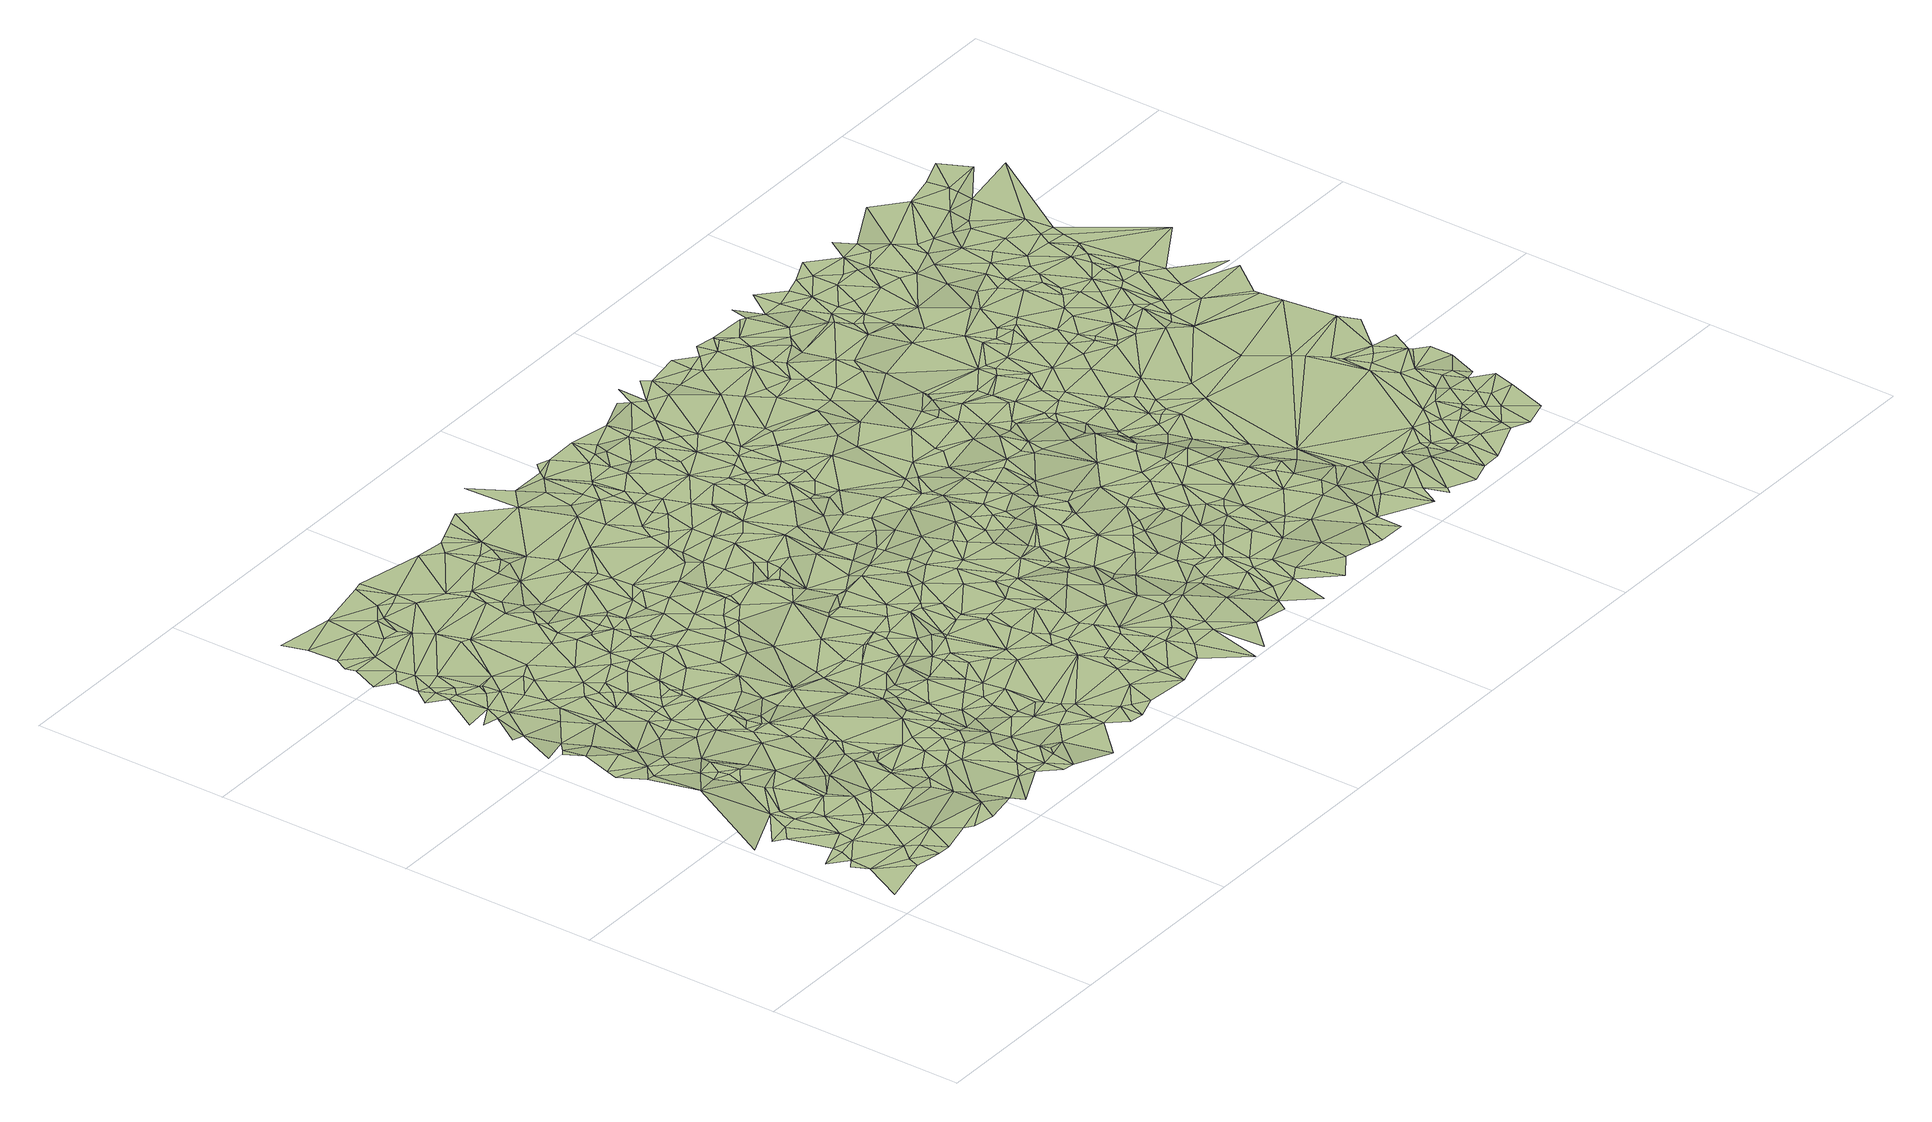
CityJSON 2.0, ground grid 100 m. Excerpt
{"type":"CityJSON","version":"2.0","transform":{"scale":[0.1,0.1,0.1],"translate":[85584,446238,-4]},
"CityObjects":{
"terrain1":{"type":"TINRelief","geometry":[{"type":"CompositeSurface","lod":"2","boundaries":[[[0,1,2]],[[1,3,4]],[[5,3,6]],[[5,6,7]],[[0,8,1]],[[9,3,1]],[[10,6,3]],[[9,1,8]],[[11,12,13]],[[10,7,6]],[[14,12,7]],[[15,8,0]],[[9,10,3]],[[10,14,7]],[[13,12,14]],[[11,13,16]],[[17,18,16]],[[19,8,15]],[[19,9,8]],[[20,13,14]],[[20,16,13]],[[10,21,14]],[[22,19,15]],[[9,23,10]],[[20,14,24]],[[25,16,20]],[[19,26,9]],[[23,21,10]],[[21,24,14]],[[25,20,27]],[[22,26,19]],[[27,20,24]],[[26,23,9]],[[28,16,25]],[[29,24,21]],[[30,17,16]],[[17,31,32]],[[23,33,21]],[[34,26,22]],[[35,25,27]],[[36,37,38]],[[36,32,37]],[[29,21,33]],[[35,27,24]],[[28,30,16]],[[39,31,17]],[[31,37,32]],[[26,40,23]],[[41,28,25]],[[42,17,30]],[[41,25,35]],[[29,43,24]],[[40,33,23]],[[39,17,42]],[[44,38,45]],[[45,38,37]],[[46,44,47]],[[35,24,43]],[[48,37,31]],[[29,33,43]],[[39,48,31]],[[49,50,51]],[[52,42,30]],[[53,39,42]],[[54,47,44]],[[53,42,52]],[[40,55,33]],[[34,56,26]],[[54,44,45]],[[48,57,37]],[[35,43,58]],[[54,50,47]],[[41,35,59]],[[60,45,37]],[[61,30,28]],[[62,52,30]],[[55,43,33]],[[41,61,28]],[[59,35,58]],[[60,37,57]],[[63,56,34]],[[64,39,53]],[[26,65,40]],[[62,53,52]],[[66,51,67]],[[39,68,48]],[[60,54,45]],[[62,30,61]],[[41,59,61]],[[68,57,48]],[[64,53,62]],[[64,68,39]],[[69,58,43]],[[63,70,56]],[[71,51,50]],[[72,59,58]],[[40,73,55]],[[74,50,54]],[[56,65,26]],[[64,62,75]],[[76,67,77]],[[69,43,55]],[[51,78,67]],[[62,61,75]],[[79,60,57]],[[69,72,58]],[[74,54,60]],[[64,75,68]],[[80,77,81]],[[71,78,51]],[[40,82,73]],[[74,71,50]],[[67,78,77]],[[68,83,57]],[[40,65,82]],[[84,61,59]],[[85,81,86]],[[70,87,56]],[[88,85,86]],[[84,59,72]],[[79,57,83]],[[89,74,60]],[[55,73,90]],[[77,91,81]],[[92,75,61]],[[92,68,75]],[[93,60,79]],[[69,55,94]],[[86,81,91]],[[84,72,69]],[[89,60,93]],[[95,78,71]],[[88,86,96]],[[97,77,78]],[[56,98,65]],[[99,91,77]],[[74,95,71]],[[94,55,90]],[[56,87,98]],[[82,100,73]],[[101,86,91]],[[92,61,84]],[[102,103,104]],[[105,83,68]],[[101,96,86]],[[79,83,106]],[[73,100,90]],[[89,95,74]],[[88,107,103]],[[108,102,104]],[[88,96,107]],[[82,65,100]],[[97,99,77]],[[109,78,95]],[[92,105,68]],[[93,79,106]],[[84,69,110]],[[111,97,78]],[[109,111,78]],[[101,91,112]],[[99,112,91]],[[69,94,110]],[[106,83,113]],[[114,96,101]],[[107,104,103]],[[115,90,116]],[[65,98,117]],[[114,107,96]],[[90,118,116]],[[89,93,119]],[[100,118,90]],[[105,113,83]],[[94,90,115]],[[120,108,121]],[[89,122,95]],[[97,123,99]],[[124,93,106]],[[65,117,100]],[[124,106,113]],[[99,123,112]],[[114,101,112]],[[125,98,87]],[[120,121,126]],[[125,87,127]],[[108,104,121]],[[92,84,128]],[[122,109,95]],[[89,119,122]],[[129,105,92]],[[130,93,124]],[[94,115,131]],[[130,119,93]],[[100,117,118]],[[84,110,132]],[[105,133,113]],[[97,134,123]],[[94,131,110]],[[134,112,123]],[[124,113,133]],[[114,112,134]],[[109,135,111]],[[129,92,128]],[[136,97,111]],[[129,137,105]],[[128,84,138]],[[115,116,139]],[[116,118,140]],[[115,141,131]],[[142,117,98]],[[84,132,138]],[[125,142,98]],[[143,130,124]],[[110,131,144]],[[136,134,97]],[[145,125,127]],[[119,146,122]],[[137,147,105]],[[132,110,144]],[[148,149,126]],[[150,109,122]],[[105,147,133]],[[129,151,137]],[[135,136,111]],[[115,139,141]],[[152,119,130]],[[117,140,118]],[[129,128,153]],[[150,135,109]],[[148,126,121]],[[139,116,140]],[[154,104,107]],[[155,146,119]],[[131,141,139]],[[129,153,151]],[[151,156,137]],[[132,144,138]],[[152,130,143]],[[124,133,157]],[[128,138,158]],[[159,160,149]],[[161,107,114]],[[152,155,119]],[[137,156,147]],[[144,131,139]],[[143,124,157]],[[153,128,158]],[[150,122,146]],[[154,121,104]],[[162,114,134]],[[142,163,117]],[[164,152,143]],[[145,165,125]],[[166,134,136]],[[163,140,117]],[[151,167,156]],[[157,133,147]],[[151,153,167]],[[125,168,142]],[[156,169,147]],[[155,170,146]],[[166,136,135]],[[125,165,168]],[[138,144,171]],[[156,167,169]],[[150,146,170]],[[164,143,172]],[[152,170,155]],[[173,148,121]],[[158,138,171]],[[148,159,149]],[[157,147,169]],[[143,157,172]],[[153,158,171]],[[174,139,140]],[[150,175,135]],[[145,176,165]],[[154,173,121]],[[175,166,135]],[[165,176,168]],[[145,177,176]],[[142,178,163]],[[154,107,161]],[[164,179,152]],[[163,180,140]],[[153,181,167]],[[166,182,134]],[[164,172,183]],[[144,139,184]],[[142,168,185]],[[162,161,114]],[[174,140,180]],[[152,186,170]],[[172,157,187]],[[167,188,169]],[[164,183,179]],[[150,170,189]],[[142,185,178]],[[182,162,134]],[[190,176,177]],[[176,191,168]],[[183,172,187]],[[153,171,192]],[[157,169,193]],[[171,144,184]],[[163,178,180]],[[184,139,174]],[[152,179,186]],[[153,192,181]],[[173,194,148]],[[168,191,185]],[[150,189,175]],[[183,187,179]],[[195,173,154]],[[190,196,176]],[[167,181,188]],[[194,159,148]],[[174,180,197]],[[195,194,173]],[[169,188,193]],[[170,186,189]],[[176,198,191]],[[175,199,166]],[[196,198,176]],[[178,200,180]],[[187,157,201]],[[184,174,197]],[[182,161,162]],[[197,180,200]],[[166,199,182]],[[195,154,202]],[[179,187,203]],[[204,185,191]],[[178,185,205]],[[157,193,201]],[[195,202,194]],[[190,206,196]],[[179,207,186]],[[196,208,198]],[[204,191,198]],[[178,205,200]],[[189,209,175]],[[210,159,194]],[[189,186,207]],[[192,171,211]],[[192,212,181]],[[204,205,185]],[[197,200,213]],[[184,197,213]],[[212,188,181]],[[196,206,208]],[[187,201,203]],[[190,214,206]],[[201,193,188]],[[171,184,215]],[[213,200,216]],[[208,206,198]],[[205,216,200]],[[210,194,202]],[[217,154,161]],[[175,218,199]],[[209,218,175]],[[184,213,219]],[[189,207,209]],[[217,202,154]],[[179,220,207]],[[179,203,220]],[[221,213,216]],[[201,188,222]],[[171,215,211]],[[212,222,188]],[[192,211,212]],[[219,213,221]],[[210,223,159]],[[205,224,216]],[[184,219,215]],[[182,225,161]],[[226,204,198]],[[199,227,182]],[[228,210,202]],[[204,229,205]],[[226,198,206]],[[221,216,230]],[[203,201,231]],[[209,207,232]],[[230,216,224]],[[233,219,221]],[[217,228,202]],[[199,218,234]],[[205,229,224]],[[207,220,232]],[[235,215,219]],[[209,236,218]],[[182,227,237]],[[235,219,233]],[[199,234,227]],[[212,238,222]],[[233,221,230]],[[239,206,214]],[[212,211,238]],[[240,210,228]],[[241,220,203]],[[242,229,204]],[[241,203,231]],[[217,161,243]],[[242,204,226]],[[201,222,244]],[[245,211,215]],[[182,237,225]],[[218,246,234]],[[209,232,247]],[[240,223,210]],[[218,236,246]],[[231,201,244]],[[235,248,215]],[[209,249,236]],[[217,240,228]],[[238,211,245]],[[230,224,250]],[[245,215,248]],[[227,234,251]],[[243,161,225]],[[239,226,206]],[[222,238,252]],[[241,232,220]],[[235,233,253]],[[229,250,224]],[[209,247,249]],[[235,253,248]],[[233,230,254]],[[240,255,223]],[[241,256,232]],[[249,246,236]],[[242,257,229]],[[256,247,232]],[[234,258,251]],[[246,258,234]],[[227,251,259]],[[217,260,240]],[[257,250,229]],[[237,227,259]],[[230,250,261]],[[248,253,262]],[[241,231,263]],[[264,222,252]],[[245,248,265]],[[253,233,266]],[[242,226,267]],[[249,268,246]],[[269,247,256]],[[230,261,254]],[[244,222,264]],[[231,244,263]],[[238,245,270]],[[217,243,260]],[[271,226,239]],[[247,272,249]],[[269,272,247]],[[268,258,246]],[[242,273,257]],[[266,233,254]],[[265,248,262]],[[237,274,225]],[[271,267,226]],[[275,259,251]],[[237,259,276]],[[238,277,252]],[[253,266,262]],[[241,278,256]],[[237,276,274]],[[275,251,258]],[[257,279,250]],[[269,256,278]],[[280,268,249]],[[281,242,267]],[[245,265,270]],[[272,282,249]],[[283,273,242]],[[281,283,242]],[[279,261,250]],[[243,225,284]],[[241,263,278]],[[225,274,284]],[[280,258,268]],[[260,243,284]],[[273,279,257]],[[238,270,277]],[[285,276,259]],[[282,280,249]],[[285,259,275]],[[271,286,267]],[[240,287,255]],[[288,254,261]],[[289,263,244]],[[271,239,290]],[[269,291,272]],[[292,265,262]],[[292,262,266]],[[293,290,239]],[[260,287,240]],[[281,267,286]],[[289,244,264]],[[294,266,254]],[[280,295,258]],[[283,279,273]],[[288,261,279]],[[269,278,291]],[[271,290,286]],[[272,291,282]],[[282,295,280]],[[294,254,288]],[[296,266,294]],[[296,292,266]],[[277,297,252]],[[264,252,297]],[[298,274,276]],[[293,299,290]],[[263,300,278]],[[284,274,298]],[[289,300,263]],[[298,276,285]],[[301,270,265]],[[260,284,302]],[[275,258,303]],[[301,265,292]],[[304,290,299]],[[305,277,270]],[[282,306,295]],[[285,275,303]],[[295,303,258]],[[289,264,307]],[[282,291,308]],[[309,296,294]],[[300,310,278]],[[296,311,292]],[[291,278,310]],[[289,307,300]],[[312,294,288]],[[282,308,306]],[[313,304,299]],[[314,279,283]],[[315,284,298]],[[316,270,301]],[[317,286,290]],[[318,301,292]],[[305,297,277]],[[314,288,279]],[[316,305,270]],[[260,319,287]],[[309,311,296]],[[302,284,315]],[[318,292,311]],[[260,302,319]],[[320,283,281]],[[300,321,310]],[[309,294,312]],[[300,307,321]],[[304,317,290]],[[320,281,286]],[[295,306,303]],[[298,285,322]],[[291,323,308]],[[312,288,324]],[[291,310,323]],[[313,317,304]],[[285,303,322]],[[308,325,306]],[[326,264,297]],[[327,316,301]],[[326,307,264]],[[314,324,288]],[[315,298,328]],[[329,311,309]],[[329,309,312]],[[330,301,318]],[[331,297,305]],[[307,332,321]],[[308,323,325]],[[316,331,305]],[[317,333,286]],[[330,318,311]],[[321,334,310]],[[302,315,335]],[[329,312,324]],[[314,283,320]],[[330,327,301]],[[306,336,303]],[[325,337,306]],[[327,331,316]],[[335,315,328]],[[310,338,323]],[[302,339,319]],[[319,340,287]],[[329,341,311]],[[306,337,336]],[[328,298,342]],[[302,335,339]],[[343,297,331]],[[321,332,334]],[[344,317,313]],[[333,320,286]],[[310,334,338]],[[298,322,345]],[[330,311,346]],[[326,332,307]],[[347,329,324]],[[322,303,348]],[[349,331,327]],[[348,303,336]],[[346,311,341]],[[325,323,350]],[[342,298,345]],[[349,327,330]],[[347,324,314]],[[326,297,343]],[[335,328,342]],[[335,351,339]],[[339,352,319]],[[325,350,337]],[[347,341,329]],[[353,334,332]],[[338,350,323]],[[319,352,340]],[[335,342,351]],[[339,351,352]],[[317,354,333]],[[349,355,331]],[[356,338,334]],[[344,354,317]],[[356,334,353]],[[343,331,355]],[[357,341,347]],[[358,346,341]],[[347,314,359]],[[356,350,338]],[[351,342,352]],[[340,352,360]],[[361,353,332]],[[358,341,357]],[[326,343,362]],[[363,349,330]],[[322,348,364]],[[363,330,346]],[[364,348,336]],[[314,320,359]],[[326,361,332]],[[362,343,365]],[[322,364,345]],[[361,356,353]],[[366,337,350]],[[365,343,355]],[[354,367,333]],[[368,320,333]],[[363,346,358]],[[344,369,354]],[[370,336,337]],[[363,355,349]],[[368,333,367]],[[352,371,360]],[[372,358,357]],[[357,347,373]],[[326,362,374]],[[347,359,375]],[[356,376,350]],[[374,362,365]],[[377,320,368]],[[378,361,326]],[[365,355,379]],[[359,320,380]],[[381,367,354]],[[382,369,344]],[[369,381,354]],[[383,356,361]],[[377,368,367]],[[384,347,375]],[[385,363,358]],[[378,326,386]],[[363,379,355]],[[384,373,347]],[[385,358,372]],[[372,357,373]],[[377,380,320]],[[352,387,371]],[[366,370,337]],[[370,364,336]],[[386,326,374]],[[388,352,342]],[[389,342,345]],[[376,366,350]],[[383,376,356]],[[381,377,367]],[[375,359,390]],[[359,380,390]],[[391,365,379]],[[378,392,361]],[[391,374,365]],[[393,361,392]],[[378,386,392]],[[363,394,379]],[[372,373,395]],[[389,345,364]],[[385,394,363]],[[369,396,381]],[[397,386,374]],[[393,398,361]],[[383,361,398]],[[385,372,399]],[[382,396,369]],[[372,395,399]],[[388,387,352]],[[397,374,391]],[[381,400,377]],[[384,401,373]],[[377,402,380]],[[376,403,366]],[[404,390,380]],[[395,373,401]],[[405,393,392]],[[405,392,386]],[[385,399,394]],[[406,384,375]],[[406,375,390]],[[403,370,366]],[[391,379,407]],[[394,408,379]],[[389,388,342]],[[409,386,397]],[[400,402,377]],[[410,364,370]],[[405,411,393]],[[393,411,398]],[[412,400,381]],[[404,380,402]],[[406,401,384]],[[412,381,396]],[[397,391,407]],[[413,376,383]],[[382,414,396]],[[382,415,414]],[[416,395,401]],[[405,386,417]],[[418,364,410]],[[419,390,404]],[[407,379,408]],[[399,420,394]],[[413,383,398]],[[421,403,376]],[[422,399,395]],[[389,364,418]],[[406,390,419]],[[409,397,407]],[[423,402,400]],[[412,423,400]],[[394,420,408]],[[405,417,411]],[[424,386,409]],[[403,425,370]],[[411,413,398]],[[406,416,401]],[[410,370,426]],[[412,396,427]],[[424,417,386]],[[422,395,416]],[[414,428,396]],[[413,421,376]],[[412,427,423]],[[414,415,429]],[[422,420,399]],[[430,418,410]],[[431,404,402]],[[430,410,426]],[[396,428,427]],[[425,426,370]],[[409,407,432]],[[431,402,423]],[[421,425,403]],[[407,408,433]],[[431,419,404]],[[434,406,419]],[[408,420,433]],[[414,429,428]],[[434,416,406]],[[435,388,389]],[[407,433,432]],[[417,436,411]],[[427,437,423]],[[438,409,432]],[[411,436,413]],[[438,424,409]],[[388,439,440]],[[441,389,418]],[[434,442,416]],[[443,421,413]],[[427,428,437]],[[444,418,430]],[[445,430,426]],[[422,416,446]],[[435,447,388]],[[448,433,420]],[[434,419,449]],[[447,439,388]],[[429,450,428]],[[446,416,442]],[[422,451,420]],[[445,426,425]],[[424,436,417]],[[435,389,441]],[[431,423,452]],[[423,437,453]],[[449,419,431]],[[429,454,455]],[[437,428,450]],[[456,432,433]],[[438,457,424]],[[436,443,413]],[[458,430,445]],[[441,418,444]],[[451,448,420]],[[434,459,442]],[[423,453,452]],[[458,444,430]],[[460,438,432]],[[422,446,451]],[[421,461,425]],[[443,462,421]],[[424,457,436]],[[456,433,448]],[[429,455,450]],[[446,442,459]],[[434,449,459]],[[435,463,447]],[[464,432,456]],[[435,441,463]],[[465,457,438]],[[464,460,432]],[[436,462,443]],[[447,466,439]],[[467,451,446]],[[445,425,468]],[[467,446,459]],[[421,462,461]],[[449,431,469]],[[437,450,470]],[[465,438,460]],[[431,452,469]],[[471,436,457]],[[472,458,445]],[[473,441,444]],[[463,466,447]],[[437,470,453]],[[474,448,451]],[[425,461,468]],[[472,444,458]],[[456,448,475]],[[465,476,457]],[[471,462,436]],[[467,474,451]],[[477,463,441]],[[455,478,450]],[[479,439,466]],[[449,480,459]],[[476,471,457]],[[453,481,452]],[[477,441,473]],[[482,473,444]],[[449,469,480]],[[474,475,448]],[[472,445,468]],[[477,466,463]],[[450,478,470]],[[470,481,453]],[[467,459,483]],[[484,464,456]],[[485,469,452]],[[462,486,461]],[[482,444,487]],[[472,487,444]],[[477,473,482]],[[459,480,488]],[[489,465,460]],[[490,460,464]],[[467,483,474]],[[484,456,475]],[[486,491,461]],[[468,461,491]],[[492,466,477]],[[483,459,488]],[[493,452,481]],[[494,486,462]],[[489,476,465]],[[492,477,482]],[[455,495,478]],[[485,452,493]],[[476,496,471]],[[480,469,497]],[[471,498,462]],[[455,499,495]],[[497,469,485]],[[474,500,475]],[[470,501,481]],[[494,491,486]],[[502,479,466]],[[503,488,480]],[[489,460,490]],[[490,464,484]],[[482,487,504]],[[492,482,504]],[[492,505,466]],[[470,478,506]],[[503,480,497]],[[498,494,462]],[[503,507,488]],[[484,475,500]],[[483,488,507]],[[474,483,508]],[[509,468,491]],[[510,472,468]],[[502,511,479]],[[474,512,500]],[[493,481,501]],[[510,487,472]],[[485,493,513]],[[497,485,513]],[[489,514,476]],[[471,496,498]],[[474,508,512]],[[476,515,496]],[[470,506,501]],[[502,466,505]],[[503,516,507]],[[494,509,491]],[[478,495,517]],[[503,497,516]],[[514,515,476]],[[478,518,506]],[[492,504,519]],[[483,507,520]],[[478,517,518]],[[489,490,514]],[[492,519,505]],[[510,504,487]],[[510,468,509]],[[520,507,516]],[[521,508,483]],[[498,522,494]],[[521,483,523]],[[523,483,520]],[[501,506,524]],[[484,500,525]],[[506,518,524]],[[526,517,495]],[[496,527,498]],[[513,493,528]],[[522,529,494]],[[497,513,528]],[[490,484,530]],[[494,529,509]],[[525,500,512]],[[493,501,531]],[[508,532,512]],[[533,496,515]],[[519,504,534]],[[501,524,535]],[[514,490,530]],[[533,527,496]],[[519,536,505]],[[520,516,537]],[[517,538,518]],[[521,539,508]],[[502,505,540]],[[541,495,542]],[[497,543,516]],[[538,524,518]],[[526,495,541]],[[525,512,532]],[[544,522,498]],[[484,525,530]],[[510,509,545]],[[546,504,510]],[[526,538,517]],[[501,535,531]],[[545,509,529]],[[508,539,532]],[[546,534,504]],[[522,547,529]],[[548,519,534]],[[527,544,498]],[[514,549,515]],[[548,536,519]],[[521,523,550]],[[523,520,550]],[[493,531,551]],[[493,551,528]],[[505,536,540]],[[533,552,527]],[[533,515,553]],[[497,528,543]],[[544,547,522]],[[547,545,529]],[[537,516,543]],[[527,552,544]],[[521,550,539]],[[550,520,537]],[[554,535,524]],[[514,530,549]],[[525,532,555]],[[546,510,556]],[[526,557,538]],[[533,553,552]],[[510,545,558]],[[549,553,515]],[[526,541,557]],[[538,554,524]],[[548,559,536]],[[560,545,547]],[[561,531,535]],[[559,540,536]],[[532,539,562]],[[552,563,544]],[[564,534,546]],[[555,532,562]],[[544,565,547]],[[566,548,534]],[[552,553,563]],[[567,556,510]],[[560,558,545]],[[530,525,568]],[[560,547,565]],[[561,535,554]],[[525,555,568]],[[569,528,551]],[[538,557,554]],[[567,510,558]],[[550,570,539]],[[550,537,571]],[[564,546,556]],[[572,551,531]],[[537,543,571]],[[539,570,562]],[[572,531,561]],[[566,559,548]],[[569,543,528]],[[564,566,534]],[[541,573,557]],[[544,574,565]],[[530,575,549]],[[544,563,574]],[[576,554,557]],[[577,541,578]],[[577,573,541]],[[564,556,567]],[[579,540,559]],[[580,558,560]],[[549,581,553]],[[560,565,582]],[[555,562,583]],[[530,568,584]],[[573,576,557]],[[561,554,585]],[[569,551,586]],[[568,555,583]],[[570,587,562]],[[586,551,572]],[[530,584,575]],[[572,561,585]],[[550,588,570]],[[550,571,588]],[[589,571,543]],[[580,567,558]],[[580,560,582]],[[590,543,569]],[[583,562,587]],[[591,554,576]],[[574,582,565]],[[579,559,566]],[[549,575,581]],[[592,564,567]],[[592,566,564]],[[553,593,563]],[[570,588,587]],[[591,585,554]],[[568,583,584]],[[581,594,553]],[[590,569,586]],[[575,584,595]],[[592,596,566]],[[597,588,571]],[[597,571,589]],[[577,578,598]],[[563,593,574]],[[592,567,599]],[[572,585,600]],[[580,601,567]],[[596,579,566]],[[580,582,602]],[[575,594,581]],[[577,603,573]],[[573,604,576]],[[590,605,543]],[[583,587,606]],[[594,593,553]],[[584,583,607]],[[591,600,585]],[[589,543,605]],[[590,586,608]],[[588,606,587]],[[575,595,609]],[[580,602,610]],[[574,593,582]],[[591,576,611]],[[612,586,572]],[[599,567,613]],[[580,610,601]],[[613,567,601]],[[575,609,594]],[[595,584,614]],[[615,572,600]],[[592,616,596]],[[583,606,607]],[[617,588,597]],[[602,582,618]],[[617,597,589]],[[592,599,616]],[[577,598,603]],[[590,608,605]],[[584,607,614]],[[591,619,600]],[[612,572,615]],[[620,608,586]],[[604,611,576]],[[610,602,618]],[[621,606,588]],[[617,621,588]],[[595,614,609]],[[603,604,573]],[[593,618,582]],[[599,613,616]],[[596,622,579]],[[591,611,619]],[[620,586,612]],[[615,600,619]],[[623,607,606]],[[610,624,601]],[[594,609,625]],[[620,605,608]],[[614,607,623]],[[613,601,624]],[[626,617,589]],[[596,616,622]],[[617,627,621]],[[626,589,605]],[[621,628,606]],[[610,618,629]],[[594,630,593]],[[623,606,628]],[[631,609,614]],[[615,619,632]],[[598,633,603]],[[579,622,634]],[[635,614,623]],[[636,612,615]],[[594,625,630]],[[619,611,632]],[[620,637,605]],[[604,638,611]],[[610,639,624]],[[610,629,639]],[[631,625,609]],[[627,640,621]],[[621,640,628]],[[626,627,617]],[[593,641,618]],[[620,612,636]],[[635,631,614]],[[613,642,616]],[[626,605,637]],[[611,638,632]],[[615,632,643]],[[644,623,628]],[[636,615,643]],[[603,645,604]],[[635,623,644]],[[604,646,638]],[[620,647,637]],[[616,648,622]],[[593,630,641]],[[620,636,647]],[[644,628,640]],[[629,618,649]],[[613,624,650]],[[604,645,646]],[[638,651,632]],[[616,642,648]],[[603,633,652]],[[643,632,653]],[[654,625,631]],[[655,631,635]],[[641,649,618]],[[646,656,638]],[[653,632,651]],[[626,637,657]],[[655,635,644]],[[648,658,622]],[[638,656,651]],[[647,657,637]],[[659,640,627]],[[655,644,640]],[[603,652,645]],[[626,659,627]],[[613,650,642]],[[643,653,660]],[[661,636,643]],[[654,662,625]],[[652,633,663]],[[647,636,661]],[[646,645,656]],[[664,630,625]],[[629,665,639]],[[639,666,624]],[[653,651,660]],[[667,641,630]],[[661,643,660]],[[664,625,662]],[[647,661,657]],[[655,640,668]],[[626,657,669]],[[629,649,665]],[[670,654,631]],[[670,631,655]],[[648,642,671]],[[672,652,663]],[[667,649,641]],[[626,669,659]],[[624,666,650]],[[660,651,673]],[[668,640,659]],[[651,656,674]],[[648,671,675]],[[664,667,630]],[[676,656,645]],[[670,662,654]],[[661,660,673]],[[639,665,677]],[[639,677,666]],[[652,678,645]],[[642,650,679]],[[642,679,671]],[[680,655,668]],[[667,665,649]],[[672,681,652]],[[673,651,674]],[[661,682,657]],[[683,655,680]],[[676,674,656]],[[652,681,678]],[[669,657,682]],[[676,645,678]],[[683,670,655]],[[668,659,684]],[[661,673,685]],[[680,668,686]],[[687,664,662]],[[670,687,662]],[[667,688,665]],[[669,689,659]],[[668,684,686]],[[661,685,682]],[[679,650,690]],[[679,691,671]],[[683,680,686]],[[677,665,688]],[[692,666,677]],[[664,693,667]],[[684,659,694]],[[669,682,695]],[[681,696,678]],[[669,695,689]],[[697,673,674]],[[698,650,666]],[[667,693,688]],[[686,684,694]],[[683,699,670]],[[676,678,700]],[[683,686,701]],[[679,690,691]],[[702,685,673]],[[676,703,674]],[[671,691,704]],[[705,664,687]],[[705,706,664]],[[670,699,687]],[[659,689,707]],[[708,673,697]],[[706,693,664]],[[694,659,707]],[[698,666,692]],[[681,709,696]],[[692,677,710]],[[678,696,700]],[[683,701,699]],[[698,690,650]],[[702,673,708]],[[711,677,688]],[[697,674,712]],[[681,713,709]],[[676,700,703]],[[701,686,714]],[[715,682,685]],[[674,703,716]],[[712,674,716]],[[715,695,682]],[[717,688,693]],[[702,718,685]],[[711,710,677]],[[686,694,719]],[[705,687,720]],[[715,685,718]],[[721,689,695]],[[701,722,699]],[[708,697,712]],[[705,720,706]],[[711,688,717]],[[723,691,690]],[[724,707,689]],[[714,686,719]],[[698,692,710]],[[701,714,722]],[[723,704,691]],[[694,707,725]],[[721,724,689]],[[699,726,687]],[[700,696,727]],[[721,695,715]],[[709,727,696]],[[708,712,728]],[[687,726,720]],[[712,716,728]],[[694,725,719]],[[706,729,693]],[[720,730,706]],[[702,708,731]],[[713,732,709]],[[700,733,703]],[[724,734,707]],[[716,703,733]],[[698,735,690]],[[723,690,735]],[[702,736,718]],[[721,737,724]],[[724,737,734]],[[708,728,731]],[[717,693,738]],[[732,727,709]],[[699,722,739]],[[740,725,707]],[[715,718,736]],[[714,741,722]],[[742,710,711]],[[706,730,729]],[[720,726,730]],[[743,698,710]],[[713,744,732]],[[745,707,734]],[[714,719,746]],[[700,727,747]],[[748,728,716]],[[699,739,726]],[[719,725,740]],[[702,731,736]],[[740,707,745]],[[745,734,737]],[[714,746,741]],[[721,715,749]],[[700,747,733]],[[711,717,750]],[[743,710,742]],[[748,716,733]],[[721,751,737]],[[729,752,693]],[[723,735,753]],[[731,728,748]],[[715,736,749]],[[730,754,729]],[[746,719,755]],[[755,719,740]],[[722,741,756]],[[757,744,758]],[[693,752,738]],[[722,756,739]],[[721,749,751]],[[759,735,698]],[[743,759,698]],[[741,746,755]],[[760,745,737]],[[726,761,730]],[[742,711,750]],[[750,717,738]],[[730,761,754]],[[732,762,727]],[[763,736,731]],[[751,760,737]],[[732,744,762]],[[727,764,747]],[[726,739,765]],[[735,766,753]],[[767,740,745]],[[731,748,768]],[[749,736,763]],[[726,765,769]],[[726,769,761]],[[748,733,768]],[[757,762,744]],[[767,755,740]],[[768,733,747]],[[763,731,768]],[[770,764,727]],[[771,741,755]],[[743,742,772]],[[759,773,735]],[[773,766,735]],[[756,765,739]],[[771,756,741]],[[770,727,762]],[[768,747,764]],[[742,750,774]],[[760,775,745]],[[743,772,759]],[[754,776,729]],[[777,738,752]],[[751,749,778]],[[767,745,775]],[[771,755,767]],[[777,750,738]],[[742,774,772]],[[759,779,773]],[[749,763,778]],[[779,766,773]],[[751,778,760]],[[729,776,752]],[[754,761,776]],[[757,780,781]],[[771,782,756]],[[783,769,765]],[[756,784,765]],[[757,781,762]],[[783,761,769]],[[785,779,759]],[[770,786,764]],[[760,787,775]],[[772,785,759]],[[771,767,788]],[[760,778,787]],[[770,762,786]],[[772,774,785]],[[782,784,756]],[[779,789,766]],[[771,788,782]],[[767,775,790]],[[791,763,768]],[[783,765,784]],[[792,775,787]],[[777,752,793]],[[788,767,794]],[[777,795,750]],[[783,776,761]],[[767,790,794]],[[796,781,780]],[[778,792,787]],[[786,762,781]],[[774,750,797]],[[785,798,779]],[[768,764,799]],[[778,763,791]],[[800,790,775]],[[792,801,775]],[[779,802,789]],[[776,793,752]],[[779,798,802]],[[800,775,801]],[[785,774,803]],[[782,804,784]],[[794,790,800]],[[764,786,799]],[[805,786,781]],[[788,806,782]],[[783,807,776]],[[783,784,804]],[[796,808,781]],[[778,791,792]],[[783,804,807]],[[777,793,795]],[[807,809,776]],[[808,805,781]],[[750,795,797]],[[782,806,804]],[[810,786,805]],[[788,794,811]],[[791,801,792]],[[785,803,798]],[[774,797,803]],[[794,800,812]],[[798,813,802]],[[814,808,796]],[[808,815,805]],[[807,816,809]],[[807,804,816]],[[800,801,812]],[[810,805,815]],[[817,814,796]],[[802,813,818]],[[810,799,786]],[[788,811,806]],[[776,809,819]],[[808,820,815]],[[816,804,806]],[[811,794,812]],[[798,821,813]],[[814,820,808]],[[791,822,801]],[[810,815,799]],[[798,803,821]],[[776,823,793]],[[809,816,819]],[[820,824,815]],[[825,797,795]],[[812,801,822]],[[826,795,793]],[[825,795,827]],[[814,824,820]],[[817,828,814]],[[776,819,823]],[[827,795,829]],[[830,803,797]],[[821,831,813]],[[830,797,825]],[[832,815,824]],[[826,829,795]],[[791,768,833]],[[832,799,815]],[[830,821,803]],[[816,806,834]],[[831,835,813]],[[828,824,814]],[[826,793,836]],[[811,837,806]],[[825,827,838]],[[816,839,819]],[[793,823,836]],[[768,799,840]],[[830,825,838]],[[838,827,829]],[[817,841,828]],[[816,834,839]],[[826,836,829]],[[842,831,821]],[[830,842,821]],[[828,843,824]],[[844,832,824]],[[839,845,819]],[[845,823,819]],[[830,838,846]],[[837,847,806]],[[811,812,848]],[[806,847,834]],[[849,835,831]],[[844,824,843]],[[832,850,799]],[[830,846,842]],[[791,851,822]],[[842,849,831]],[[811,848,837]],[[846,838,852]],[[829,836,853]],[[838,829,853]],[[845,854,823]],[[839,855,845]],[[834,855,839]],[[844,850,832]],[[828,856,843]],[[828,841,856]],[[836,823,857]],[[845,855,854]],[[812,822,858]],[[768,859,833]],[[837,860,847]],[[768,840,859]],[[844,843,861]],[[846,862,842]],[[842,863,849]],[[846,852,862]],[[834,864,855]],[[834,847,865]],[[837,848,860]],[[838,866,852]],[[844,867,850]],[[856,868,843]],[[854,869,823]],[[812,870,848]],[[841,871,856]],[[840,799,850]],[[853,836,857]],[[855,864,854]],[[843,868,861]],[[838,853,866]],[[834,865,864]],[[844,861,867]],[[847,860,872]],[[791,833,851]],[[847,872,865]],[[823,869,857]],[[842,873,863]],[[856,874,868]],[[848,875,860]],[[854,864,876]],[[842,862,873]],[[860,877,872]],[[878,856,871]],[[861,868,879]],[[875,877,860]],[[852,866,862]],[[812,858,870]],[[861,879,867]],[[854,876,869]],[[879,868,874]],[[850,867,880]],[[878,874,856]],[[864,865,876]],[[870,875,848]],[[881,822,851]],[[882,865,872]],[[883,872,877]],[[875,883,877]],[[884,867,879]],[[885,878,871]],[[886,873,862]],[[873,887,863]],[[866,853,888]],[[881,858,822]],[[889,850,880]],[[890,879,874]],[[870,883,875]],[[865,891,876]],[[853,857,892]],[[884,880,867]],[[840,850,889]],[[866,893,862]],[[894,874,878]],[[883,882,872]],[[857,869,895]],[[886,862,893]],[[890,884,879]],[[890,874,894]],[[882,891,865]],[[870,896,883]],[[869,876,897]],[[888,853,898]],[[870,858,896]],[[886,899,873]],[[853,892,898]],[[866,888,900]],[[866,900,893]],[[873,899,887]],[[885,901,878]],[[896,902,883]],[[857,895,892]],[[884,903,880]],[[901,894,878]],[[869,904,895]],[[891,897,876]],[[859,840,905]],[[906,889,880]],[[890,907,884]],[[886,893,899]],[[883,908,882]],[[909,840,889]],[[905,840,910]],[[906,880,903]],[[909,910,840]],[[869,897,904]],[[902,908,883]],[[908,891,882]],[[888,898,900]],[[907,903,884]],[[893,900,899]],[[911,890,894]],[[912,896,858]],[[912,902,896]],[[913,858,881]],[[914,910,909]],[[911,907,890]],[[906,903,915]],[[913,881,916]],[[907,915,903]],[[913,912,858]],[[911,894,901]],[[917,905,910]],[[891,918,897]],[[919,892,895]],[[902,920,908]],[[921,909,889]],[[919,895,904]],[[922,898,892]],[[900,923,899]],[[924,913,916]],[[925,891,908]],[[921,889,906]],[[926,851,833]],[[927,915,907]],[[912,920,902]],[[925,918,891]],[[917,910,914]],[[928,904,897]],[[900,898,929]],[[930,833,859]],[[924,912,913]],[[914,909,921]],[[906,915,931]],[[881,851,926]],[[930,859,905]],[[922,892,919]],[[919,904,928]],[[918,932,897]],[[900,929,923]],[[928,897,932]],[[899,923,933]],[[927,931,915]],[[924,934,912]],[[935,898,922]],[[899,933,936]],[[937,925,908]],[[925,938,918]],[[934,920,912]],[[918,938,932]],[[939,921,906]],[[940,908,920]],[[924,916,941]],[[917,914,921]],[[935,929,898]],[[939,906,942]],[[924,943,934]],[[916,881,926]],[[942,906,931]],[[940,937,908]],[[930,905,917]],[[944,928,932]],[[919,928,945]],[[934,940,920]],[[922,919,945]],[[938,944,932]],[[929,933,923]],[[946,938,925]],[[937,946,925]],[[924,941,943]],[[934,943,940]],[[947,917,921]],[[948,928,944]],[[946,944,938]],[[948,945,928]],[[949,935,922]],[[930,926,833]],[[940,946,937]],[[950,929,935]],[[949,922,945]],[[951,941,916]],[[943,952,940]],[[940,952,946]],[[950,935,953]],[[954,943,941]],[[930,917,955]],[[951,916,926]],[[956,945,948]],[[949,953,935]],[[929,957,933]],[[943,958,952]],[[946,959,944]],[[948,944,959]],[[949,945,960]],[[952,961,946]],[[960,945,956]],[[954,958,943]],[[946,961,962]],[[956,948,959]],[[952,963,961]],[[946,962,959]],[[964,929,950]],[[965,953,949]],[[952,958,963]],[[966,941,951]],[[949,960,967]],[[960,956,967]],[[961,963,962]],[[964,950,953]],[[954,968,958]],[[969,954,941]],[[965,949,970]],[[956,959,971]],[[963,972,962]],[[962,972,959]],[[973,963,958]],[[970,949,967]],[[969,941,966]],[[964,957,929]],[[973,958,968]],[[965,974,953]],[[973,972,963]],[[975,967,956]],[[972,976,959]],[[975,956,971]],[[971,959,976]],[[977,968,954]],[[965,970,978]],[[973,979,972]],[[972,979,976]],[[974,964,953]],[[979,971,976]],[[965,978,974]],[[980,970,967]],[[981,971,979]],[[981,975,971]],[[980,967,975]],[[980,978,970]],[[973,968,982]],[[983,975,981]],[[983,980,975]],[[973,982,979]],[[984,974,978]],[[984,978,980]],[[982,981,979]],[[985,964,974]],[[982,983,981]],[[984,986,974]],[[986,985,974]],[[985,987,964]],[[988,980,983]],[[984,989,986]],[[984,980,988]],[[989,985,986]],[[985,990,987]],[[989,990,985]]]}]}
},
"vertices":[
[326,180,30],[180,330,30],[73,120,30],[187,440,29],[145,410,29],[94,510,32],[216,510,31],[218,560,31],[347,240,30],[417,320,31],[322,530,30],[106,810,32],[160,770,31],[232,830,33],[334,610,30],[460,160,30],[284,950,31],[242,1300,45],[2,830,34],[467,270,29],[316,840,31],[460,570,29],[531,160,29],[516,480,29],[410,750,29],[325,930,30],[609,320,28],[404,810,29],[447,1100,31],[522,620,29],[415,1210,32],[236,1550,30],[206,1560,25],[559,590,30],[696,200,28],[541,850,30],[129,1680,29],[281,1620,30],[148,1740,29],[378,1400,30],[642,510,31],[466,1070,30],[369,1320,30],[623,740,28],[194,1890,28],[290,1780,28],[146,1980,28],[173,2000,28],[355,1550,29],[82,2010,28],[218,2040,26],[182,2220,16],[441,1290,29],[431,1340,29],[291,1930,18],[706,710,27],[914,260,30],[388,1610,28],[568,850,29],[581,1040,28],[370,1740,20],[594,1150,24],[508,1280,28],[737,170,28],[480,1420,26],[926,420,17],[114,2230,27],[209,2380,34],[495,1480,14],[713,940,16],[848,150,28],[361,2150,27],[695,950,20],[829,570,29],[434,2010,29],[571,1280,16],[132,2400,32],[243,2460,36],[277,2370,35],[511,1720,19],[94,2450,34],[204,2640,39],[893,520,20],[606,1590,27],[781,1070,19],[120,2710,37],[211,2720,39],[1031,190,15],[177,2790,39],[471,1990,33],[870,720,30],[253,2640,38],[739,1330,28],[580,1830,34],[864,920,25],[439,2210,35],[233,2770,38],[392,2500,36],[972,350,13],[342,2540,36],[950,570,19],[297,2680,37],[91,2970,40],[181,2910,37],[257,2970,38],[703,1550,31],[576,1730,31],[275,2880,37],[152,3110,38],[457,2290,35],[882,980,27],[432,2400,36],[373,2600,36],[654,1610,33],[331,2800,37],[917,830,25],[893,730,29],[1071,570,26],[989,640,27],[586,2010,33],[138,3160,38],[295,3110,38],[579,2180,35],[383,2590,36],[656,1760,30],[1188,260,22],[174,3230,37],[1066,130,13],[852,1260,29],[787,1410,29],[664,1850,32],[964,890,29],[942,1080,27],[748,1640,31],[464,2600,40],[550,2430,38],[550,2490,40],[788,1450,29],[937,1110,27],[1089,820,27],[1108,710,27],[971,860,28],[1150,540,26],[713,1850,33],[958,1050,27],[1260,220,25],[638,2140,36],[840,1580,31],[404,3300,34],[165,3380,38],[667,2250,35],[864,1420,28],[713,2040,35],[888,1400,28],[556,3100,34],[683,2100,35],[848,1490,28],[859,1770,32],[941,1250,27],[422,3460,34],[128,3500,39],[610,3010,35],[621,2880,36],[1182,630,26],[766,1900,34],[1261,260,24],[632,2530,40],[912,1460,31],[1275,330,24],[873,1580,32],[722,2170,35],[1058,1280,26],[846,1840,33],[441,3170,35],[1167,820,27],[744,2350,38],[1345,230,24],[1352,130,24],[1271,610,26],[880,1990,35],[1242,710,27],[1051,1470,11],[661,2860,36],[848,1910,33],[1268,950,27],[1332,500,27],[862,2150,34],[875,1860,33],[1061,1560,10],[860,2240,34],[1409,120,24],[1350,380,25],[1103,1360,11],[1029,1650,27],[543,3280,35],[527,3160,33],[1424,240,26],[1278,810,27],[1444,330,23],[846,2550,37],[1337,690,25],[1117,1730,36],[579,3270,38],[1027,1950,39],[1434,480,20],[1416,580,19],[1546,280,11],[940,2190,34],[1460,280,24],[941,2300,32],[640,3350,39],[1307,1270,17],[1195,1490,14],[1343,810,27],[1599,40,16],[1359,1120,17],[1382,680,20],[766,3230,35],[934,2480,37],[1329,970,28],[1077,2110,34],[1399,830,27],[1209,1500,13],[698,3510,36],[1474,700,10],[945,2980,37],[1647,370,14],[942,2700,35],[698,3310,36],[1575,580,15],[1480,780,25],[1155,1860,36],[1077,2190,32],[1438,930,25],[930,2580,36],[1403,1080,21],[1004,2450,36],[923,2860,36],[1340,1430,21],[1773,220,16],[766,3340,35],[1157,2100,32],[1635,500,16],[947,3070,36],[1292,1810,33],[1370,1260,20],[1028,2460,36],[1105,2310,33],[1425,1150,20],[1103,2400,36],[1599,700,21],[965,2660,35],[1357,1480,22],[1475,1070,23],[1605,860,24],[742,3520,37],[1143,2210,32],[1627,580,17],[1102,2590,32],[1009,2770,34],[902,3170,37],[1626,770,23],[1475,1140,23],[1312,1950,34],[1421,1760,20],[1532,1230,23],[1593,1050,25],[1755,410,18],[1094,2470,36],[1154,2240,31],[1530,1360,22],[1778,280,17],[1142,2340,34],[1729,560,21],[993,2930,35],[1094,2690,28],[1034,2840,30],[1516,1440,21],[1298,2140,31],[1737,730,22],[1175,2490,36],[1783,460,21],[1203,2410,35],[1753,530,21],[989,3090,35],[1096,2790,24],[1820,410,21],[1083,3450,35],[1720,840,21],[1385,1920,34],[1923,240,19],[1340,2300,32],[1622,1200,30],[1850,130,18],[1704,920,21],[1205,2510,32],[1625,1060,22],[1596,1630,18],[1186,2970,28],[1924,120,18],[1405,2010,33],[1685,1270,20],[1180,3210,37],[1342,2720,31],[1965,210,18],[1662,1450,22],[1356,2480,29],[1487,2000,34],[1332,2390,30],[1772,1090,20],[1420,2190,31],[1766,1150,19],[1820,990,21],[2044,160,18],[1965,830,19],[1174,3080,36],[1675,1440,22],[2090,310,20],[1711,1230,19],[1169,3370,37],[2156,640,19],[1480,2080,32],[1381,2830,32],[1464,2360,31],[1908,930,20],[1438,2490,31],[1756,1900,27],[1767,1400,20],[1271,3090,34],[1834,1100,21],[1851,1290,19],[1771,1470,22],[1593,2070,33],[2165,430,18],[1607,2160,31],[1272,3140,37],[1443,2660,32],[1452,2550,31],[1593,2270,30],[1240,3230,36],[1227,3430,37],[1924,1190,19],[1367,3070,28],[1763,1710,17],[2265,140,18],[1424,2940,30],[1899,1250,28],[2005,920,19],[1437,2730,32],[1822,1420,21],[1593,2400,36],[1314,3220,36],[1337,3290,37],[1633,2150,31],[2260,280,16],[1912,1500,22],[1622,2270,30],[1950,1200,19],[1952,1230,18],[2153,780,20],[1278,3450,36],[1774,2130,32],[1791,1730,16],[2000,1440,23],[1586,2880,35],[1857,1720,18],[1733,2470,34],[2250,420,19],[2213,540,17],[2307,260,16],[1796,2610,29],[1379,3490,37],[2072,1240,19],[2158,1140,19],[1934,1790,16],[2179,910,19],[1783,2410,34],[2285,560,17],[1848,1970,30],[1986,1560,24],[2230,750,19],[2341,430,17],[2445,200,16],[1795,2300,30],[2168,1010,18],[2061,1420,22],[1896,1930,15],[1455,3520,37],[1663,3330,36],[1763,3080,30],[2222,840,19],[1981,1770,19],[1871,2060,29],[1844,2100,28],[2092,1450,21],[2123,1250,19],[2482,400,17],[1987,1780,18],[1916,2230,30],[2143,1370,21],[2408,590,17],[2203,1150,19],[2395,730,20],[1797,2530,30],[2371,790,20],[1950,2110,29],[2355,1020,18],[2119,1790,21],[2180,1560,19],[2089,1840,18],[1818,2720,31],[1953,2180,32],[2479,450,17],[1992,2390,30],[2533,280,17],[2608,0,17],[2344,1170,19],[2049,2130,29],[1783,2940,31],[2403,890,18],[2230,1540,19],[1979,2500,32],[2330,1390,20],[2448,630,18],[2152,2060,18],[1977,2610,31],[1897,2680,31],[2583,440,17],[2608,380,20],[2674,280,19],[1863,2800,32],[2559,780,19],[2203,1810,23],[2251,1640,26],[2447,1010,18],[1825,3160,27],[2177,2250,32],[2655,500,17],[2202,1900,16],[1765,3420,37],[1648,3610,37],[1929,3080,32],[2427,1210,22],[2081,2410,31],[1998,2940,32],[2014,2770,32],[2426,1290,20],[1841,3310,30],[2362,1620,18],[2567,1000,39],[2711,350,17],[2419,1490,17],[2682,700,37],[2710,580,25],[2697,20,17],[2830,160,22],[2351,1690,28],[2201,2060,13],[1985,2830,32],[2502,1220,24],[2339,1870,21],[2170,2590,31],[2163,2470,30],[1927,3170,29],[2347,1830,20],[2332,1970,14],[1924,3380,35],[2504,1290,23],[2143,2740,32],[2661,870,39],[2803,540,37],[2267,2250,31],[2100,2860,32],[1990,3050,32],[2490,1510,19],[2476,1660,19],[2321,2110,21],[2016,3180,31],[2899,370,38],[1951,3420,36],[2654,1060,38],[2772,580,37],[2048,3030,33],[2649,1310,22],[2522,1760,31],[2732,870,35],[2194,2550,29],[2093,2940,33],[2654,1180,20],[2457,1960,20],[2507,1890,24],[2192,2660,31],[2036,3200,30],[2837,820,19],[2296,2540,30],[3026,180,26],[2412,2210,26],[2781,1010,21],[2421,2380,33],[2989,120,25],[2590,1640,19],[2914,600,20],[2065,3450,34],[2712,1090,20],[2179,3110,35],[2153,3300,28],[2950,550,20],[2704,1180,20],[2679,1480,20],[2329,2750,33],[2326,2880,32],[1998,3470,36],[2620,1580,19],[2790,900,19],[2534,2040,16],[2487,2160,14],[2759,1150,26],[3044,290,26],[3002,380,26],[2177,3200,32],[2762,1290,28],[2746,1340,27],[2388,2510,33],[2753,1310,28],[2994,560,28],[2723,1720,19],[3106,270,28],[2488,2340,30],[2979,930,27],[2410,2640,29],[2693,1950,17],[3032,740,26],[2745,1570,18],[2552,2280,25],[2262,3150,31],[3039,650,29],[2227,3320,28],[2889,1220,30],[3134,430,29],[2802,1500,22],[2243,3460,27],[3207,230,29],[3160,30,27],[2995,1140,29],[2535,2490,31],[2413,2730,30],[2353,3080,30],[2464,2640,28],[2270,3290,33],[2699,2100,16],[2901,1410,30],[3031,840,25],[2523,2340,29],[2623,2280,25],[3175,590,30],[2794,1690,19],[2397,2980,29],[3180,430,29],[2516,2770,30],[2295,3360,27],[2495,2690,29],[3117,650,29],[2865,1620,19],[2618,2410,30],[2425,3140,31],[2562,2570,31],[2423,3280,32],[2503,2970,30],[2825,1830,33],[3077,1010,31],[2899,1520,21],[2960,1320,30],[3157,810,31],[3281,400,31],[2659,2490,31],[2827,1980,17],[3230,490,29],[3290,280,28],[3371,70,23],[2450,3420,27],[2585,2800,30],[2816,2080,18],[2657,2620,32],[2916,1710,17],[2863,1890,21],[3223,670,32],[3137,990,33],[2921,1590,20],[3017,1510,30],[3075,1320,33],[3139,1060,33],[3256,650,31],[2491,3140,32],[2833,2470,29],[2872,2100,24],[2865,1950,18],[2473,3300,32],[3076,1340,32],[3501,160,22],[2565,3100,31],[3293,730,32],[2644,2920,30],[2654,2780,31],[3507,300,40],[3453,470,29],[3231,1160,48],[3055,1650,23],[3002,1750,19],[3192,1060,33],[2926,2070,19],[2654,2840,30],[3414,610,34],[3317,920,47],[2623,3050,33],[3025,1890,30],[3320,820,30],[2608,3270,32],[3135,1410,31],[2760,2720,29],[3371,730,41],[3317,1010,48],[3097,1540,30],[2661,3440,32],[3075,1760,31],[2780,2970,31],[3006,2160,19],[3297,1350,46],[3204,1430,39],[3155,1630,23],[2837,2800,28],[2963,2430,21],[3071,2010,15],[3436,760,45],[3642,130,22],[2624,3490,27],[3082,1890,31],[3406,940,45],[3297,1190,48],[3501,580,43],[2839,2840,30],[3197,1630,24],[2982,2550,26],[2803,3340,36],[3459,890,45],[3193,1800,31],[3652,460,27],[3561,540,31],[3391,1120,48],[2706,3390,34],[3031,2630,33],[2946,3160,32],[3546,750,44],[3765,260,22],[3492,820,45],[3167,2110,17],[3257,1830,32],[3593,560,36],[3466,1200,47],[2718,3550,29],[3455,1480,44],[3534,850,48],[3526,1070,45],[3162,2150,17],[3705,110,23],[3229,2330,14],[3090,2740,32],[2997,3070,30],[3136,2540,22],[3379,1770,23],[3499,1270,46],[3323,2060,16],[2859,3470,32],[3847,110,20],[3659,890,44],[3761,690,43],[2825,3510,33],[3821,520,44],[3077,2950,28],[3847,360,43],[2904,3350,31],[3353,1820,30],[3845,240,22],[3645,1220,44],[3398,1970,29],[3429,1760,23],[3661,1140,43],[3432,1840,30],[3403,2200,16],[3190,2740,33],[3631,1400,44],[3059,3340,31],[3040,3390,32],[3105,3030,27],[3307,2570,30],[3552,1700,30],[3653,1260,44],[3969,360,27],[3817,840,43],[3215,3180,29],[3453,2080,21],[3929,520,38],[3463,1960,24],[3783,1070,43],[3920,600,43],[3045,3500,32],[3376,2290,16],[3375,2380,15],[3646,1630,40],[3819,920,42],[4009,340,21],[3236,2990,27],[3272,2930,28],[3865,810,43],[4096,110,22],[3533,1980,21],[3783,1230,45],[3893,730,43],[3288,2780,33],[3783,1110,43],[3651,1840,19],[3430,2320,19],[3787,1340,24],[3540,2010,20],[3146,3420,31],[3681,1430,45],[3638,1680,28],[3530,2270,18],[4076,410,33],[3937,830,46],[3506,2470,14],[3483,2400,12],[3935,950,28],[4109,290,22],[4065,630,34],[3725,1570,18],[3225,3380,31],[3920,1120,17],[3734,1510,20],[3472,2770,31],[3655,2110,20],[3714,1730,20],[3679,1930,20],[3330,3080,30],[3302,3140,30],[4158,220,22],[3750,1580,18],[3658,1890,20],[4104,590,22],[4024,810,19],[3888,1280,18],[3476,2920,33],[3858,1390,20],[3522,2680,26],[3203,3480,31],[3504,2440,14],[3701,1890,20],[3677,2090,20],[4217,130,23],[4196,100,23],[3343,3290,31],[3900,1470,18],[3655,2280,19],[4287,370,20],[4004,1050,19],[4170,560,20],[3662,2200,19],[3301,3460,32],[3858,1740,21],[4093,860,20],[3655,2220,20],[4210,490,20],[3795,1940,21],[3461,3150,30],[3306,3430,32],[3445,3080,26],[3947,1560,18],[3799,2380,20],[3516,2850,33],[4028,1440,19],[3372,3370,32],[4352,70,21],[4380,340,27],[3819,2050,21],[3801,2280,21],[3858,2150,21],[3507,3190,34],[4341,470,20],[3971,1510,18],[3871,1960,20],[3485,3450,36],[3964,1740,20],[4195,1430,20],[4021,1520,18],[3801,2740,19],[3950,1780,20],[3730,2930,28],[4468,110,19],[3726,3110,29],[3566,3240,34],[4536,550,20],[4018,1690,20],[4056,1600,18],[3519,3440,33],[3711,3130,27],[3906,2170,20],[4439,400,21],[3998,2120,19],[3846,2320,21],[4477,310,18],[3841,2370,20],[4452,450,19],[4093,1980,18],[4161,1760,19],[3598,3390,29],[4571,280,18],[4482,410,20],[3948,2330,22],[4565,110,20],[3540,3530,30],[3984,2490,21],[4551,310,18],[3720,3290,27],[4255,1550,19],[3986,2590,18],[4576,360,18],[3759,3030,32],[3858,2880,32],[3789,3000,32],[4668,280,18],[3863,2900,32],[3776,3160,28],[3704,3390,29],[4616,520,19],[4696,1330,19],[4108,2330,20],[3694,3530,31],[3930,2770,18],[4171,2080,18],[3852,3040,33],[4044,2380,21],[4805,980,20],[4789,200,18],[3833,3310,29],[4706,420,18],[4665,490,19],[4043,2460,21],[3837,3170,28],[4200,2180,21],[4310,2000,21],[3812,3420,32],[4682,600,19],[4569,1510,21],[3913,3140,31],[4047,2890,24],[4118,2510,21],[4146,2440,22],[4802,260,19],[4185,2700,20],[4556,1910,20],[4733,1280,20],[4286,2100,22],[4791,470,18],[3980,3280,29],[3905,3450,31],[4191,2460,22],[4267,2290,20],[4073,3110,31],[4772,600,19],[4793,420,20],[4199,2660,22],[4438,1990,20],[4878,160,19],[4286,2190,22],[3976,3410,30],[4862,390,21],[4348,2020,20],[4239,2490,22],[4317,2120,22],[4908,340,20],[4823,490,18],[4856,660,20],[4641,1820,19],[4394,2300,20],[4452,2120,19],[4897,610,15],[5014,200,17],[4067,3310,28],[4036,3510,32],[4188,3090,31],[4867,860,19],[4944,500,16],[4426,2370,21],[4295,2910,11],[4133,3280,29],[4970,440,16],[4312,2760,20],[4475,2010,20],[4439,2600,21],[4260,3050,30],[4178,3390,30],[4178,3250,32],[5085,410,16],[4502,2100,18],[4960,700,20],[4385,2700,22],[4788,1180,20],[4934,830,19],[5015,600,15],[4545,2210,19],[4861,1010,18],[4808,1130,20],[5115,520,15],[4633,2090,17],[4615,1920,17],[4925,1050,19],[5008,680,27],[4644,1820,19],[4975,1090,19],[4511,2440,19],[4449,2810,21],[4633,2140,18],[5051,950,20],[4375,3040,24],[4286,3320,32],[4666,1960,17],[4575,2390,19],[5047,1630,19],[5067,610,15],[4464,2710,23],[4384,3280,35],[5079,1360,20],[5120,760,21],[4537,2570,22],[4307,3410,28],[4680,2080,18],[4423,3110,29],[4245,3500,33],[4627,2320,20],[4554,2480,19],[5055,930,21],[4707,2260,21],[4846,1930,18],[5120,880,20],[4731,2060,18],[4584,2620,22],[4538,2850,18],[4690,2410,20],[5106,1060,20],[4613,2690,21],[4566,3030,16],[4454,3190,31],[5037,1750,18],[4759,2290,20],[4536,3160,31],[4890,2070,18],[5120,1260,20],[4674,2750,22],[4569,3550,31],[4862,2280,19],[4783,2590,21],[4619,2900,17],[4788,2420,20],[4802,2490,20],[4836,2380,20],[4726,3420,29],[4636,3130,23],[5033,1780,18],[4741,2920,17],[4954,2200,20],[5162,1950,22],[4718,3090,16],[4820,2740,20],[4850,2550,20],[4932,2330,20],[4764,3240,29],[4856,2810,21],[4877,2620,20],[5168,2010,22],[4756,3130,22],[4898,2630,20],[4917,2940,21],[4917,2730,19],[5250,2380,14],[4936,2800,19],[4905,3220,25],[4913,3350,30],[4911,3300,31],[4894,3460,30],[5251,3290,11],[5122,3370,26],[5047,3520,27]
]}
